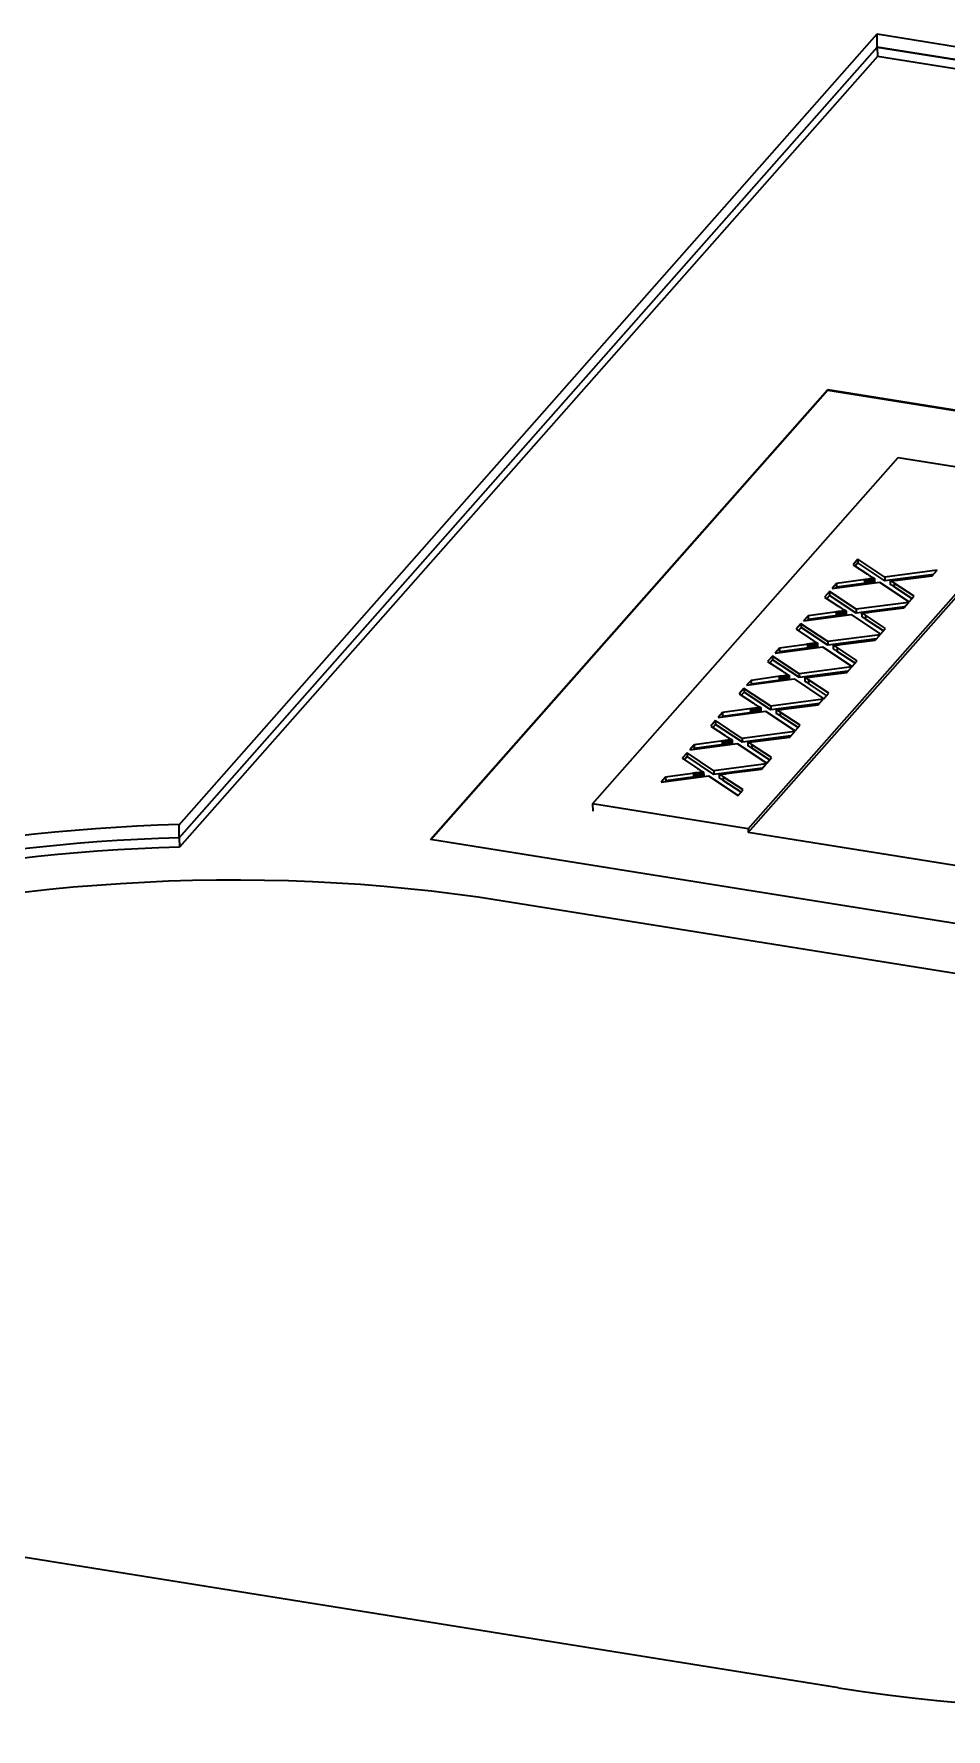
# Model space of a CAD drawing. Extents: x -1051 to 2563, y -231 to 775.
# Drawn here: x -330.21 to -319.31, y 566.2 to 586.48 of the extents above; entities that cross this region are included whole.
import ezdxf

# ---------------------------------------------------------------- set-up
doc = ezdxf.new("R2010")
doc.units = 0

msp = doc.modelspace()

# ---------------------------------------------------------------- linework, layer by layer
at = {"color": 7, "lineweight": 35, "ltscale": 0.315401}
for p, q in [((-328.478, 577.019), (-320.132, 586.48)), ((-320.128, 586.211), (-328.474, 576.75))]:
    msp.add_line(p, q, dxfattribs=at)
at = {"color": 7, "lineweight": 35, "ltscale": 0.471289}
msp.add_line((-320.132, 586.48), (-301.518, 583.498), dxfattribs=at)
at = {"color": 7, "lineweight": 35, "ltscale": 0.00393}
msp.add_line((-320.13, 586.323), (-320.132, 586.48), dxfattribs=at)
at = {"color": 7, "lineweight": 35, "ltscale": 0.3154}
for p, q in [((-328.476, 576.862), (-320.13, 586.323)), ((-320.13, 586.323), (-328.476, 576.862))]:
    msp.add_line(p, q, dxfattribs=at)
at = {"color": 7, "lineweight": 35, "ltscale": 0.46816}
for p, q in [((-320.13, 586.323), (-301.639, 583.361)), ((-301.639, 583.361), (-320.13, 586.323))]:
    msp.add_line(p, q, dxfattribs=at)
at = {"color": 7, "lineweight": 35, "ltscale": 0.002806}
for p, q in [((-320.13, 586.323), (-320.128, 586.211)), ((-328.476, 576.862), (-328.474, 576.75))]:
    msp.add_line(p, q, dxfattribs=at)
at = {"color": 7, "lineweight": 35, "ltscale": 0.465925}
msp.add_line((-301.726, 583.263), (-320.128, 586.211), dxfattribs=at)
at = {"color": 7, "lineweight": 35, "ltscale": 0.179559}
msp.add_line((-325.472, 576.841), (-320.72, 582.227), dxfattribs=at)
at = {"color": 7, "lineweight": 35, "ltscale": 0.179298}
msp.add_line((-325.465, 576.84), (-320.72, 582.218), dxfattribs=at)
at = {"color": 7, "lineweight": 35, "ltscale": 0.353467}
for p, q in [((-320.72, 582.227), (-306.76, 579.991)), ((-320.72, 582.218), (-306.76, 579.982)), ((-311.511, 574.604), (-325.472, 576.841))]:
    msp.add_line(p, q, dxfattribs=at)
at = {"color": 7, "lineweight": 35, "ltscale": 0.000224337}
msp.add_line((-320.72, 582.227), (-320.72, 582.218), dxfattribs=at)
at = {"color": 7, "lineweight": 35, "ltscale": 0.138123}
msp.add_line((-323.533, 577.27), (-319.878, 581.413), dxfattribs=at)
at = {"color": 7, "lineweight": 35, "ltscale": 0.282773}
msp.add_line((-319.878, 581.413), (-308.709, 579.623), dxfattribs=at)
at = {"color": 7, "lineweight": 35, "ltscale": 0.110498}
for p, q in [((-321.671, 576.971), (-318.747, 580.286)), ((-321.671, 576.927), (-318.747, 580.241))]:
    msp.add_line(p, q, dxfattribs=at)
at = {"color": 7, "lineweight": 35, "ltscale": 0.002177}
for p, q in [((-320.361, 580.194), (-320.418, 580.129)), ((-320.701, 579.808), (-320.759, 579.743)), ((-321.042, 579.422), (-321.1, 579.357)), ((-322.064, 578.264), (-322.121, 578.199)), ((-322.404, 577.878), (-322.462, 577.813))]:
    msp.add_line(p, q, dxfattribs=at)
at = {"color": 7, "lineweight": 35, "ltscale": 0.005159}
for p, q in [((-320.418, 580.129), (-320.246, 580.016)), ((-320.759, 579.743), (-320.587, 579.63)), ((-321.1, 579.357), (-320.927, 579.244)), ((-321.44, 578.971), (-321.268, 578.858)), ((-322.121, 578.199), (-321.949, 578.085)), ((-322.462, 577.813), (-322.289, 577.699))]:
    msp.add_line(p, q, dxfattribs=at)
at = {"color": 7, "lineweight": 35, "ltscale": 0.001238}
for p, q in [((-320.36, 580.15), (-320.393, 580.112)), ((-322.063, 578.219), (-322.096, 578.182))]:
    msp.add_line(p, q, dxfattribs=at)
at = {"color": 7, "lineweight": 35, "ltscale": 0.009627}
for p, q in [((-320.04, 579.982), (-320.361, 580.194)), ((-320.039, 579.937), (-320.36, 580.15)), ((-320.38, 579.596), (-320.701, 579.808)), ((-320.38, 579.551), (-320.701, 579.763)), ((-320.72, 579.165), (-321.041, 579.377)), ((-321.062, 578.824), (-321.383, 579.036)), ((-321.061, 578.779), (-321.382, 578.991)), ((-321.402, 578.438), (-321.723, 578.65)), ((-321.743, 578.051), (-322.064, 578.264)), ((-321.742, 578.007), (-322.063, 578.219)), ((-322.083, 577.665), (-322.404, 577.878))]:
    msp.add_line(p, q, dxfattribs=at)
at = {"color": 7, "lineweight": 35, "ltscale": 0.001123}
for p, q in [((-320.361, 580.194), (-320.36, 580.15)), ((-320.268, 579.952), (-320.267, 579.907)), ((-320.254, 579.954), (-320.253, 579.909)), ((-320.24, 579.956), (-320.239, 579.911)), ((-320.187, 579.962), (-320.186, 579.917)), ((-320.161, 579.964), (-320.161, 579.919)), ((-320.04, 579.982), (-320.039, 579.937)), ((-320.701, 579.808), (-320.701, 579.763)), ((-320.957, 579.518), (-320.957, 579.474)), ((-320.622, 579.564), (-320.622, 579.519)), ((-320.54, 579.574), (-320.54, 579.529)), ((-320.38, 579.596), (-320.38, 579.551)), ((-320.316, 579.552), (-320.315, 579.507)), ((-320.269, 579.524), (-320.269, 579.479)), ((-321.042, 579.422), (-321.041, 579.377)), ((-321.298, 579.132), (-321.297, 579.087)), ((-320.963, 579.178), (-320.962, 579.133)), ((-320.949, 579.18), (-320.948, 579.135)), ((-320.908, 579.185), (-320.907, 579.14)), ((-320.881, 579.188), (-320.88, 579.143)), ((-320.855, 579.191), (-320.854, 579.146)), ((-321.638, 578.746), (-321.638, 578.701)), ((-321.304, 578.792), (-321.303, 578.747)), ((-321.276, 578.796), (-321.275, 578.751)), ((-321.262, 578.797), (-321.261, 578.753)), ((-321.235, 578.801), (-321.234, 578.756)), ((-321.222, 578.802), (-321.221, 578.757)), ((-321.208, 578.803), (-321.208, 578.759)), ((-321.196, 578.805), (-321.195, 578.76)), ((-321.183, 578.806), (-321.182, 578.761)), ((-320.997, 578.78), (-320.996, 578.735)), ((-320.95, 578.752), (-320.95, 578.707)), ((-322.064, 578.264), (-322.063, 578.219)), ((-321.616, 578.41), (-321.615, 578.365)), ((-321.602, 578.411), (-321.602, 578.367)), ((-321.589, 578.413), (-321.588, 578.368)), ((-321.536, 578.419), (-321.535, 578.374)), ((-321.402, 578.438), (-321.401, 578.393)), ((-321.743, 578.051), (-321.742, 578.007)), ((-322.404, 577.878), (-322.404, 577.833)), ((-321.971, 578.022), (-321.97, 577.977)), ((-321.957, 578.024), (-321.956, 577.979)), ((-321.943, 578.025), (-321.942, 577.98)), ((-321.89, 578.031), (-321.889, 577.986)), ((-321.864, 578.034), (-321.863, 577.989)), ((-322.243, 577.644), (-322.242, 577.599)), ((-322.083, 577.665), (-322.083, 577.62)), ((-322.66, 577.588), (-322.659, 577.543)), ((-322.325, 577.634), (-322.325, 577.589)), ((-322.018, 577.621), (-322.018, 577.577)), ((-321.972, 577.593), (-321.971, 577.548)), ((-321.671, 576.971), (-321.671, 576.927))]:
    msp.add_line(p, q, dxfattribs=at)
at = {"color": 7, "lineweight": 35, "ltscale": 0.014302}
msp.add_line((-320.669, 579.845), (-320.102, 579.92), dxfattribs=at)
at = {"color": 7, "lineweight": 35, "ltscale": 0.001988}
for p, q in [((-320.617, 579.904), (-320.669, 579.845)), ((-320.957, 579.518), (-321.01, 579.459)), ((-321.298, 579.132), (-321.35, 579.073)), ((-321.979, 578.36), (-322.032, 578.301)), ((-322.319, 577.974), (-322.372, 577.915)), ((-322.66, 577.588), (-322.713, 577.529))]:
    msp.add_line(p, q, dxfattribs=at)
at = {"color": 7, "lineweight": 35, "ltscale": 0.008088}
for p, q in [((-320.296, 579.948), (-320.617, 579.904)), ((-320.977, 579.131), (-321.297, 579.087)), ((-321.658, 578.404), (-321.979, 578.36)), ((-322.34, 577.632), (-322.66, 577.588))]:
    msp.add_line(p, q, dxfattribs=at)
at = {"color": 7, "lineweight": 35, "ltscale": 0.001122}
for p, q in [((-320.617, 579.904), (-320.616, 579.86)), ((-320.282, 579.95), (-320.281, 579.905)), ((-320.226, 579.957), (-320.226, 579.912)), ((-320.213, 579.959), (-320.212, 579.914)), ((-320.2, 579.96), (-320.199, 579.915)), ((-320.174, 579.963), (-320.173, 579.918)), ((-319.975, 579.938), (-319.974, 579.893)), ((-319.929, 579.91), (-319.928, 579.865)), ((-320.608, 579.566), (-320.608, 579.521)), ((-320.594, 579.568), (-320.594, 579.523)), ((-320.581, 579.57), (-320.58, 579.525)), ((-320.567, 579.571), (-320.566, 579.526)), ((-320.554, 579.573), (-320.553, 579.528)), ((-320.527, 579.576), (-320.527, 579.531)), ((-320.514, 579.577), (-320.514, 579.532)), ((-320.502, 579.578), (-320.501, 579.533)), ((-320.935, 579.182), (-320.934, 579.137)), ((-320.921, 579.184), (-320.92, 579.139)), ((-320.894, 579.187), (-320.893, 579.142)), ((-320.868, 579.19), (-320.867, 579.145)), ((-320.842, 579.192), (-320.842, 579.147)), ((-320.721, 579.21), (-320.72, 579.165)), ((-320.656, 579.166), (-320.655, 579.121)), ((-320.61, 579.138), (-320.609, 579.093)), ((-321.383, 579.036), (-321.382, 578.991)), ((-321.289, 578.794), (-321.289, 578.749)), ((-321.248, 578.799), (-321.247, 578.754)), ((-321.062, 578.824), (-321.061, 578.779)), ((-321.723, 578.65), (-321.722, 578.605)), ((-321.979, 578.36), (-321.978, 578.315)), ((-321.644, 578.406), (-321.643, 578.361)), ((-321.63, 578.408), (-321.629, 578.363)), ((-321.575, 578.415), (-321.575, 578.37)), ((-321.562, 578.416), (-321.561, 578.371)), ((-321.549, 578.417), (-321.548, 578.372)), ((-321.523, 578.42), (-321.523, 578.375)), ((-321.337, 578.394), (-321.337, 578.349)), ((-321.291, 578.365), (-321.29, 578.321)), ((-322.319, 577.974), (-322.319, 577.929)), ((-321.985, 578.02), (-321.984, 577.975)), ((-321.929, 578.027), (-321.929, 577.982)), ((-321.916, 578.029), (-321.915, 577.984)), ((-321.903, 578.03), (-321.902, 577.985)), ((-321.877, 578.033), (-321.876, 577.988)), ((-321.678, 578.008), (-321.677, 577.963)), ((-321.632, 577.979), (-321.631, 577.935)), ((-322.23, 577.645), (-322.229, 577.6)), ((-322.217, 577.647), (-322.217, 577.602)), ((-322.205, 577.648), (-322.204, 577.603)), ((-322.311, 577.636), (-322.31, 577.591)), ((-322.297, 577.638), (-322.296, 577.593)), ((-322.283, 577.639), (-322.283, 577.594)), ((-322.27, 577.641), (-322.269, 577.596)), ((-322.256, 577.642), (-322.256, 577.598))]:
    msp.add_line(p, q, dxfattribs=at)
at = {"color": 7, "lineweight": 35, "ltscale": 0.008087}
for p, q in [((-320.295, 579.903), (-320.616, 579.86)), ((-320.637, 579.562), (-320.957, 579.518)), ((-320.636, 579.517), (-320.957, 579.474)), ((-320.977, 579.176), (-321.298, 579.132)), ((-321.318, 578.79), (-321.638, 578.746)), ((-321.317, 578.745), (-321.638, 578.701)), ((-321.658, 578.359), (-321.978, 578.315)), ((-321.999, 578.018), (-322.319, 577.974)), ((-321.998, 577.973), (-322.319, 577.929)), ((-322.339, 577.587), (-322.659, 577.543))]:
    msp.add_line(p, q, dxfattribs=at)
at = {"color": 7, "lineweight": 35, "ltscale": 0.000360379}
for p, q in [((-320.282, 579.95), (-320.296, 579.948)), ((-320.962, 579.133), (-320.977, 579.131)), ((-321.644, 578.406), (-321.658, 578.404)), ((-322.325, 577.634), (-322.34, 577.632)), ((-322.325, 577.589), (-322.339, 577.587))]:
    msp.add_line(p, q, dxfattribs=at)
at = {"color": 7, "lineweight": 35, "ltscale": 0.000360589}
for p, q in [((-320.281, 579.905), (-320.295, 579.903)), ((-320.963, 579.178), (-320.977, 579.176)), ((-321.643, 578.361), (-321.658, 578.359))]:
    msp.add_line(p, q, dxfattribs=at)
at = {"color": 7, "lineweight": 35, "ltscale": 0.000356394}
for p, q in [((-320.268, 579.952), (-320.282, 579.95)), ((-320.949, 579.18), (-320.963, 579.178)), ((-320.948, 579.135), (-320.962, 579.133)), ((-321.63, 578.408), (-321.644, 578.406)), ((-321.629, 578.363), (-321.643, 578.361)), ((-321.971, 578.022), (-321.985, 578.02)), ((-322.311, 577.636), (-322.325, 577.634))]:
    msp.add_line(p, q, dxfattribs=at)
at = {"color": 7, "lineweight": 35, "ltscale": 0.000356195}
for p, q in [((-320.267, 579.907), (-320.281, 579.905)), ((-321.97, 577.977), (-321.984, 577.975))]:
    msp.add_line(p, q, dxfattribs=at)
at = {"color": 7, "lineweight": 35, "ltscale": 0.000351656}
for p, q in [((-320.254, 579.954), (-320.268, 579.952)), ((-320.253, 579.909), (-320.267, 579.907)), ((-320.934, 579.137), (-320.948, 579.135)), ((-321.276, 578.796), (-321.289, 578.794)), ((-321.616, 578.41), (-321.63, 578.408))]:
    msp.add_line(p, q, dxfattribs=at)
at = {"color": 7, "lineweight": 35, "ltscale": 0.000346728}
for p, q in [((-320.24, 579.956), (-320.254, 579.954)), ((-320.239, 579.911), (-320.253, 579.909)), ((-320.581, 579.57), (-320.594, 579.568)), ((-320.58, 579.525), (-320.594, 579.523)), ((-320.921, 579.184), (-320.935, 579.182)), ((-320.92, 579.139), (-320.934, 579.137)), ((-321.262, 578.797), (-321.276, 578.796)), ((-321.261, 578.753), (-321.275, 578.751)), ((-321.602, 578.411), (-321.616, 578.41)), ((-321.602, 578.367), (-321.615, 578.365)), ((-321.943, 578.025), (-321.957, 578.024)), ((-321.942, 577.98), (-321.956, 577.979)), ((-322.283, 577.639), (-322.297, 577.638)), ((-322.283, 577.594), (-322.296, 577.593))]:
    msp.add_line(p, q, dxfattribs=at)
at = {"color": 7, "lineweight": 35, "ltscale": 0.000314024}
for p, q in [((-320.246, 580.016), (-320.236, 580.009)), ((-320.587, 579.63), (-320.576, 579.623)), ((-320.927, 579.244), (-320.917, 579.237)), ((-321.608, 578.471), (-321.598, 578.465)), ((-322.289, 577.699), (-322.279, 577.693))]:
    msp.add_line(p, q, dxfattribs=at)
at = {"color": 7, "lineweight": 35, "ltscale": 0.000341818}
for p, q in [((-320.226, 579.957), (-320.24, 579.956)), ((-320.907, 579.14), (-320.92, 579.139)), ((-321.248, 578.799), (-321.262, 578.797)), ((-321.929, 578.027), (-321.943, 578.025))]:
    msp.add_line(p, q, dxfattribs=at)
at = {"color": 7, "lineweight": 35, "ltscale": 0.000341999}
for p, q in [((-320.226, 579.912), (-320.239, 579.911)), ((-320.567, 579.571), (-320.581, 579.57)), ((-320.566, 579.526), (-320.58, 579.525)), ((-320.908, 579.185), (-320.921, 579.184)), ((-321.247, 578.754), (-321.261, 578.753)), ((-321.589, 578.413), (-321.602, 578.411)), ((-321.588, 578.368), (-321.602, 578.367)), ((-321.929, 577.982), (-321.942, 577.98)), ((-322.27, 577.641), (-322.283, 577.639)), ((-322.269, 577.596), (-322.283, 577.594))]:
    msp.add_line(p, q, dxfattribs=at)
at = {"color": 7, "lineweight": 35, "ltscale": 0.000298606}
for p, q in [((-320.236, 580.009), (-320.226, 580.002)), ((-320.576, 579.623), (-320.566, 579.616)), ((-321.598, 578.465), (-321.588, 578.458)), ((-322.279, 577.693), (-322.269, 577.686))]:
    msp.add_line(p, q, dxfattribs=at)
at = {"color": 7, "lineweight": 35, "ltscale": 0.000285495}
for p, q in [((-320.226, 580.002), (-320.216, 579.996)), ((-322.269, 577.686), (-322.259, 577.68))]:
    msp.add_line(p, q, dxfattribs=at)
at = {"color": 7, "lineweight": 35, "ltscale": 0.000337096}
for p, q in [((-320.213, 579.959), (-320.226, 579.957)), ((-320.212, 579.914), (-320.226, 579.912)), ((-320.554, 579.573), (-320.567, 579.571)), ((-320.553, 579.528), (-320.566, 579.526)), ((-320.894, 579.187), (-320.908, 579.185)), ((-321.575, 578.37), (-321.588, 578.368)), ((-322.256, 577.642), (-322.27, 577.641)), ((-322.256, 577.598), (-322.269, 577.596))]:
    msp.add_line(p, q, dxfattribs=at)
at = {"color": 7, "lineweight": 35, "ltscale": 0.000270111}
for p, q in [((-320.216, 579.996), (-320.207, 579.99)), ((-320.897, 579.224), (-320.888, 579.218)), ((-321.238, 578.838), (-321.228, 578.832)), ((-321.578, 578.452), (-321.569, 578.446)), ((-321.919, 578.066), (-321.91, 578.06)), ((-322.259, 577.68), (-322.25, 577.674))]:
    msp.add_line(p, q, dxfattribs=at)
at = {"color": 7, "lineweight": 35, "ltscale": 0.000332376}
for p, q in [((-320.2, 579.96), (-320.213, 579.959)), ((-320.199, 579.915), (-320.212, 579.914)), ((-320.881, 579.188), (-320.894, 579.187)), ((-321.222, 578.802), (-321.235, 578.801)), ((-321.221, 578.757), (-321.234, 578.756)), ((-321.562, 578.416), (-321.575, 578.415)), ((-321.903, 578.03), (-321.916, 578.029)), ((-321.902, 577.985), (-321.915, 577.984))]:
    msp.add_line(p, q, dxfattribs=at)
at = {"color": 7, "lineweight": 35, "ltscale": 0.000254759}
for p, q in [((-320.207, 579.99), (-320.198, 579.985)), ((-320.547, 579.604), (-320.539, 579.599)), ((-322.25, 577.674), (-322.241, 577.669))]:
    msp.add_line(p, q, dxfattribs=at)
at = {"color": 7, "lineweight": 35, "ltscale": 0.000328419}
for p, q in [((-320.187, 579.962), (-320.2, 579.96)), ((-320.867, 579.145), (-320.88, 579.143)), ((-321.89, 578.031), (-321.903, 578.03))]:
    msp.add_line(p, q, dxfattribs=at)
at = {"color": 7, "lineweight": 35, "ltscale": 0.000328259}
for p, q in [((-320.186, 579.917), (-320.199, 579.915)), ((-320.868, 579.19), (-320.881, 579.188)), ((-321.208, 578.803), (-321.222, 578.802)), ((-321.208, 578.759), (-321.221, 578.757)), ((-321.549, 578.417), (-321.562, 578.416)), ((-321.889, 577.986), (-321.902, 577.985))]:
    msp.add_line(p, q, dxfattribs=at)
at = {"color": 7, "lineweight": 35, "ltscale": 0.000241669}
for p, q in [((-320.198, 579.985), (-320.19, 579.98)), ((-320.539, 579.599), (-320.53, 579.594)), ((-321.56, 578.441), (-321.552, 578.436)), ((-322.241, 577.669), (-322.233, 577.664))]:
    msp.add_line(p, q, dxfattribs=at)
at = {"color": 7, "lineweight": 35, "ltscale": 0.000226371}
for p, q in [((-320.19, 579.98), (-320.182, 579.976)), ((-320.53, 579.594), (-320.523, 579.59)), ((-320.871, 579.208), (-320.863, 579.203)), ((-321.552, 578.436), (-321.544, 578.431)), ((-322.233, 577.664), (-322.225, 577.659))]:
    msp.add_line(p, q, dxfattribs=at)
at = {"color": 7, "lineweight": 35, "ltscale": 0.000323404}
for p, q in [((-320.174, 579.963), (-320.187, 579.962)), ((-320.854, 579.146), (-320.867, 579.145))]:
    msp.add_line(p, q, dxfattribs=at)
at = {"color": 7, "lineweight": 35, "ltscale": 0.000323551}
for p, q in [((-320.173, 579.918), (-320.186, 579.917)), ((-320.514, 579.577), (-320.527, 579.576)), ((-320.514, 579.532), (-320.527, 579.531)), ((-320.855, 579.191), (-320.868, 579.19)), ((-321.535, 578.374), (-321.548, 578.372)), ((-322.217, 577.647), (-322.23, 577.645)), ((-322.217, 577.602), (-322.229, 577.6))]:
    msp.add_line(p, q, dxfattribs=at)
at = {"color": 7, "lineweight": 35, "ltscale": 0.000211879}
for p, q in [((-320.182, 579.976), (-320.175, 579.971)), ((-321.885, 578.045), (-321.877, 578.041))]:
    msp.add_line(p, q, dxfattribs=at)
at = {"color": 7, "lineweight": 35, "ltscale": 0.000198078}
for p, q in [((-320.175, 579.971), (-320.168, 579.968)), ((-320.515, 579.585), (-320.508, 579.581)), ((-321.877, 578.041), (-321.871, 578.037))]:
    msp.add_line(p, q, dxfattribs=at)
at = {"color": 7, "lineweight": 35, "ltscale": 0.000318087}
msp.add_line((-320.161, 579.964), (-320.174, 579.963), dxfattribs=at)
at = {"color": 7, "lineweight": 35, "ltscale": 0.000317944}
for p, q in [((-320.161, 579.919), (-320.173, 579.918)), ((-320.842, 579.192), (-320.855, 579.191))]:
    msp.add_line(p, q, dxfattribs=at)
at = {"color": 7, "lineweight": 35, "ltscale": 0.000182927}
for p, q in [((-320.168, 579.968), (-320.161, 579.964)), ((-321.189, 578.809), (-321.183, 578.806)), ((-321.871, 578.037), (-321.864, 578.034))]:
    msp.add_line(p, q, dxfattribs=at)
at = {"color": 7, "lineweight": 35, "ltscale": 0.010624}
for p, q in [((-320.102, 579.92), (-319.749, 579.684)), ((-321.464, 578.376), (-321.111, 578.14))]:
    msp.add_line(p, q, dxfattribs=at)
at = {"color": 7, "lineweight": 35, "ltscale": 0.015795}
for p, q in [((-319.413, 580.064), (-320.04, 579.982)), ((-319.754, 579.678), (-320.38, 579.596)), ((-320.435, 578.906), (-321.062, 578.824)), ((-320.776, 578.52), (-321.402, 578.438)), ((-321.116, 578.134), (-321.743, 578.051)), ((-321.457, 577.748), (-322.083, 577.665))]:
    msp.add_line(p, q, dxfattribs=at)
at = {"color": 7, "lineweight": 35, "ltscale": 0.014645}
for p, q in [((-319.458, 580.013), (-320.039, 579.937)), ((-319.799, 579.627), (-320.38, 579.551)), ((-320.48, 578.855), (-321.061, 578.779)), ((-321.161, 578.083), (-321.742, 578.007)), ((-321.502, 577.697), (-322.083, 577.62))]:
    msp.add_line(p, q, dxfattribs=at)
at = {"color": 7, "lineweight": 35, "ltscale": 0.000307169}
msp.add_line((-319.975, 579.938), (-319.963, 579.939), dxfattribs=at)
at = {"color": 7, "lineweight": 35, "ltscale": 0.000145642}
for p, q in [((-319.97, 579.935), (-319.975, 579.938)), ((-320.311, 579.549), (-320.316, 579.552)), ((-320.31, 579.504), (-320.315, 579.507)), ((-320.65, 579.118), (-320.655, 579.121)), ((-320.992, 578.777), (-320.997, 578.78)), ((-320.991, 578.732), (-320.996, 578.735)), ((-321.332, 578.391), (-321.337, 578.394)), ((-321.332, 578.346), (-321.337, 578.349)), ((-321.673, 578.005), (-321.678, 578.008)), ((-321.672, 577.96), (-321.677, 577.963)), ((-322.013, 577.619), (-322.018, 577.621)), ((-322.013, 577.574), (-322.018, 577.577))]:
    msp.add_line(p, q, dxfattribs=at)
at = {"color": 7, "lineweight": 35, "ltscale": 0.000146301}
for p, q in [((-319.969, 579.89), (-319.974, 579.893)), ((-320.651, 579.163), (-320.656, 579.166))]:
    msp.add_line(p, q, dxfattribs=at)
at = {"color": 7, "lineweight": 35, "ltscale": 0.000143556}
msp.add_line((-319.965, 579.932), (-319.97, 579.935), dxfattribs=at)
at = {"color": 7, "lineweight": 35, "ltscale": 0.000143668}
for p, q in [((-319.964, 579.887), (-319.969, 579.89)), ((-320.306, 579.546), (-320.311, 579.549)), ((-320.987, 578.774), (-320.992, 578.777)), ((-320.986, 578.729), (-320.991, 578.732)), ((-321.327, 578.343), (-321.332, 578.346)), ((-321.667, 577.957), (-321.672, 577.96)), ((-322.008, 577.616), (-322.013, 577.619))]:
    msp.add_line(p, q, dxfattribs=at)
at = {"color": 7, "lineweight": 35, "ltscale": 0.000141704}
for p, q in [((-319.96, 579.929), (-319.965, 579.932)), ((-320.641, 579.112), (-320.645, 579.115)), ((-321.663, 577.999), (-321.668, 578.002))]:
    msp.add_line(p, q, dxfattribs=at)
at = {"color": 7, "lineweight": 35, "ltscale": 0.000140921}
for p, q in [((-319.959, 579.884), (-319.964, 579.887)), ((-320.301, 579.543), (-320.306, 579.546)), ((-320.3, 579.498), (-320.305, 579.501)), ((-320.641, 579.157), (-320.646, 579.16)), ((-320.982, 578.771), (-320.987, 578.774)), ((-320.981, 578.726), (-320.986, 578.729)), ((-321.322, 578.385), (-321.327, 578.388)), ((-321.322, 578.34), (-321.327, 578.343)), ((-321.662, 577.954), (-321.667, 577.957)), ((-322.004, 577.613), (-322.008, 577.616)), ((-322.003, 577.568), (-322.008, 577.571))]:
    msp.add_line(p, q, dxfattribs=at)
at = {"color": 7, "lineweight": 35, "ltscale": 0.000286516}
msp.add_line((-319.963, 579.939), (-319.951, 579.94), dxfattribs=at)
at = {"color": 7, "lineweight": 35, "ltscale": 0.000138174}
for p, q in [((-319.955, 579.926), (-319.96, 579.929)), ((-320.636, 579.109), (-320.641, 579.112)), ((-321.317, 578.337), (-321.322, 578.34)), ((-321.658, 577.996), (-321.663, 577.999))]:
    msp.add_line(p, q, dxfattribs=at)
at = {"color": 7, "lineweight": 35, "ltscale": 0.000138956}
for p, q in [((-319.955, 579.881), (-319.959, 579.884)), ((-320.296, 579.54), (-320.301, 579.543)), ((-320.295, 579.495), (-320.3, 579.498)), ((-320.637, 579.154), (-320.641, 579.157)), ((-320.977, 578.768), (-320.982, 578.771)), ((-320.976, 578.723), (-320.981, 578.726)), ((-321.318, 578.382), (-321.322, 578.385)), ((-321.999, 577.61), (-322.004, 577.613)), ((-321.998, 577.565), (-322.003, 577.568))]:
    msp.add_line(p, q, dxfattribs=at)
at = {"color": 7, "lineweight": 35, "ltscale": 0.000136208}
for p, q in [((-319.951, 579.923), (-319.955, 579.926)), ((-319.95, 579.879), (-319.955, 579.881)), ((-320.291, 579.537), (-320.296, 579.54)), ((-320.291, 579.492), (-320.295, 579.495)), ((-320.632, 579.151), (-320.637, 579.154)), ((-320.631, 579.106), (-320.636, 579.109)), ((-320.972, 578.765), (-320.977, 578.768)), ((-321.313, 578.379), (-321.318, 578.382)), ((-321.653, 577.948), (-321.658, 577.951)), ((-321.994, 577.607), (-321.999, 577.61)), ((-321.993, 577.562), (-321.998, 577.565))]:
    msp.add_line(p, q, dxfattribs=at)
at = {"color": 7, "lineweight": 35, "ltscale": 0.000268286}
for p, q in [((-319.951, 579.94), (-319.941, 579.941)), ((-321.654, 578.01), (-321.643, 578.011))]:
    msp.add_line(p, q, dxfattribs=at)
at = {"color": 7, "lineweight": 35, "ltscale": 0.000134251}
for p, q in [((-319.946, 579.921), (-319.951, 579.923)), ((-319.945, 579.876), (-319.95, 579.879)), ((-320.287, 579.535), (-320.291, 579.537)), ((-320.286, 579.49), (-320.291, 579.492)), ((-320.627, 579.148), (-320.632, 579.151)), ((-320.627, 579.104), (-320.631, 579.106)), ((-321.308, 578.376), (-321.313, 578.379)), ((-321.649, 577.99), (-321.654, 577.993)), ((-321.648, 577.945), (-321.653, 577.948)), ((-321.99, 577.604), (-321.994, 577.607)), ((-321.989, 577.559), (-321.993, 577.562))]:
    msp.add_line(p, q, dxfattribs=at)
at = {"color": 7, "lineweight": 35, "ltscale": 0.000132306}
for p, q in [((-319.942, 579.918), (-319.946, 579.921)), ((-320.622, 579.101), (-320.627, 579.104)), ((-320.963, 578.715), (-320.967, 578.718)), ((-321.303, 578.329), (-321.308, 578.332)), ((-321.644, 577.988), (-321.649, 577.99))]:
    msp.add_line(p, q, dxfattribs=at)
at = {"color": 7, "lineweight": 35, "ltscale": 0.000131503}
for p, q in [((-319.941, 579.873), (-319.945, 579.876)), ((-320.623, 579.146), (-320.627, 579.148)), ((-320.963, 578.76), (-320.968, 578.762)), ((-321.304, 578.374), (-321.308, 578.376)), ((-321.644, 577.943), (-321.648, 577.945)), ((-321.985, 577.602), (-321.99, 577.604)), ((-321.984, 577.557), (-321.989, 577.559))]:
    msp.add_line(p, q, dxfattribs=at)
at = {"color": 7, "lineweight": 35, "ltscale": 0.000128754}
for p, q in [((-319.937, 579.915), (-319.942, 579.918)), ((-320.618, 579.098), (-320.622, 579.101)), ((-321.64, 577.985), (-321.644, 577.988))]:
    msp.add_line(p, q, dxfattribs=at)
at = {"color": 7, "lineweight": 35, "ltscale": 0.00024825}
for p, q in [((-319.941, 579.941), (-319.931, 579.942)), ((-320.281, 579.555), (-320.271, 579.556)), ((-321.643, 578.011), (-321.634, 578.012)), ((-321.984, 577.625), (-321.974, 577.626))]:
    msp.add_line(p, q, dxfattribs=at)
at = {"color": 7, "lineweight": 35, "ltscale": 0.000127621}
for p, q in [((-319.933, 579.912), (-319.937, 579.915)), ((-320.273, 579.481), (-320.277, 579.484)), ((-320.613, 579.095), (-320.618, 579.098)), ((-321.295, 578.368), (-321.3, 578.371)), ((-321.636, 577.982), (-321.64, 577.985))]:
    msp.add_line(p, q, dxfattribs=at)
at = {"color": 7, "lineweight": 35, "ltscale": 0.000124871}
for p, q in [((-319.929, 579.91), (-319.933, 579.912)), ((-319.928, 579.865), (-319.932, 579.868)), ((-320.269, 579.524), (-320.274, 579.526)), ((-320.269, 579.479), (-320.273, 579.481)), ((-320.61, 579.138), (-320.614, 579.14)), ((-320.95, 578.752), (-320.955, 578.754)), ((-320.95, 578.707), (-320.954, 578.709)), ((-321.291, 578.365), (-321.295, 578.368)), ((-321.29, 578.321), (-321.295, 578.323)), ((-321.632, 577.979), (-321.636, 577.982)), ((-321.631, 577.935), (-321.635, 577.937)), ((-321.971, 577.548), (-321.976, 577.551))]:
    msp.add_line(p, q, dxfattribs=at)
at = {"color": 7, "lineweight": 35, "ltscale": 0.000229264}
for p, q in [((-319.931, 579.942), (-319.922, 579.943)), ((-320.271, 579.556), (-320.262, 579.557)), ((-321.974, 577.626), (-321.965, 577.626))]:
    msp.add_line(p, q, dxfattribs=at)
at = {"color": 7, "lineweight": 35, "ltscale": 0.007177}
for p, q in [((-319.689, 579.752), (-319.929, 579.91)), ((-320.029, 579.366), (-320.269, 579.524)), ((-320.37, 578.98), (-320.61, 579.138)), ((-320.71, 578.594), (-320.95, 578.752)), ((-321.051, 578.208), (-321.291, 578.365)), ((-321.392, 577.822), (-321.632, 577.979)), ((-321.732, 577.436), (-321.972, 577.593))]:
    msp.add_line(p, q, dxfattribs=at)
at = {"color": 7, "lineweight": 35, "ltscale": 0.000209225}
msp.add_line((-319.922, 579.943), (-319.913, 579.944), dxfattribs=at)
at = {"color": 7, "lineweight": 35, "ltscale": 0.000190246}
for p, q in [((-319.913, 579.944), (-319.906, 579.944)), ((-320.594, 579.172), (-320.587, 579.172)), ((-320.935, 578.785), (-320.927, 578.786)), ((-321.616, 578.013), (-321.609, 578.014))]:
    msp.add_line(p, q, dxfattribs=at)
at = {"color": 7, "lineweight": 35, "ltscale": 0.000171118}
for p, q in [((-319.906, 579.944), (-319.899, 579.945)), ((-320.587, 579.172), (-320.58, 579.173)), ((-321.268, 578.4), (-321.261, 578.401)), ((-321.949, 577.628), (-321.942, 577.629))]:
    msp.add_line(p, q, dxfattribs=at)
at = {"color": 7, "lineweight": 35, "ltscale": 0.000151233}
for p, q in [((-319.899, 579.945), (-319.893, 579.946)), ((-320.24, 579.559), (-320.234, 579.56)), ((-320.58, 579.173), (-320.574, 579.174)), ((-321.261, 578.401), (-321.255, 578.402)), ((-321.942, 577.629), (-321.936, 577.629))]:
    msp.add_line(p, q, dxfattribs=at)
at = {"color": 7, "lineweight": 35, "ltscale": 0.00013211}
for p, q in [((-319.893, 579.946), (-319.888, 579.946)), ((-320.574, 579.174), (-320.569, 579.174)), ((-320.915, 578.788), (-320.909, 578.788)), ((-321.255, 578.402), (-321.25, 578.402))]:
    msp.add_line(p, q, dxfattribs=at)
at = {"color": 7, "lineweight": 35, "ltscale": 0.010484}
for p, q in [((-319.888, 579.946), (-319.472, 579.998)), ((-320.569, 579.174), (-320.153, 579.226))]:
    msp.add_line(p, q, dxfattribs=at)
at = {"color": 7, "lineweight": 35, "ltscale": 0.002196}
for p, q in [((-319.472, 579.998), (-319.413, 580.064)), ((-320.153, 579.226), (-320.095, 579.292)), ((-320.493, 578.84), (-320.435, 578.906)), ((-321.174, 578.068), (-321.116, 578.134))]:
    msp.add_line(p, q, dxfattribs=at)
at = {"color": 7, "lineweight": 35, "ltscale": 0.001239}
for p, q in [((-320.701, 579.763), (-320.734, 579.726)), ((-321.041, 579.377), (-321.074, 579.34)), ((-321.382, 578.991), (-321.415, 578.954)), ((-321.722, 578.605), (-321.755, 578.568)), ((-322.404, 577.833), (-322.436, 577.796))]:
    msp.add_line(p, q, dxfattribs=at)
at = {"color": 7, "lineweight": 35, "ltscale": 0.00028917}
for p, q in [((-320.616, 579.86), (-320.624, 579.851)), ((-320.957, 579.474), (-320.964, 579.465)), ((-321.297, 579.087), (-321.305, 579.079)), ((-321.638, 578.701), (-321.645, 578.693)), ((-322.319, 577.929), (-322.326, 577.921)), ((-322.659, 577.543), (-322.667, 577.535))]:
    msp.add_line(p, q, dxfattribs=at)
at = {"color": 7, "lineweight": 35, "ltscale": 0.000129556}
for p, q in [((-319.937, 579.87), (-319.941, 579.873)), ((-320.278, 579.529), (-320.282, 579.532)), ((-320.277, 579.484), (-320.282, 579.487)), ((-320.618, 579.143), (-320.623, 579.146)), ((-320.959, 578.757), (-320.963, 578.76)), ((-320.958, 578.712), (-320.963, 578.715)), ((-321.3, 578.371), (-321.304, 578.374)), ((-321.299, 578.326), (-321.303, 578.329)), ((-321.639, 577.94), (-321.644, 577.943)), ((-321.981, 577.599), (-321.985, 577.602)), ((-321.98, 577.554), (-321.984, 577.557))]:
    msp.add_line(p, q, dxfattribs=at)
at = {"color": 7, "lineweight": 35, "ltscale": 0.000126806}
for p, q in [((-319.932, 579.868), (-319.937, 579.87)), ((-320.274, 579.526), (-320.278, 579.529)), ((-320.614, 579.14), (-320.618, 579.143)), ((-320.955, 578.754), (-320.959, 578.757)), ((-320.954, 578.709), (-320.958, 578.712)), ((-321.295, 578.323), (-321.299, 578.326)), ((-321.635, 577.937), (-321.639, 577.94)), ((-321.976, 577.596), (-321.981, 577.599))]:
    msp.add_line(p, q, dxfattribs=at)
at = {"color": 7, "lineweight": 35, "ltscale": 0.006414}
for p, q in [((-319.714, 579.724), (-319.928, 579.865)), ((-320.395, 578.952), (-320.609, 579.093)), ((-320.735, 578.566), (-320.95, 578.707)), ((-321.076, 578.18), (-321.29, 578.321)), ((-321.416, 577.794), (-321.631, 577.935))]:
    msp.add_line(p, q, dxfattribs=at)
at = {"color": 7, "lineweight": 35, "ltscale": 0.002195}
for p, q in [((-319.812, 579.612), (-319.754, 579.678)), ((-321.515, 577.682), (-321.457, 577.748))]:
    msp.add_line(p, q, dxfattribs=at)
at = {"color": 7, "lineweight": 35, "ltscale": 0.002261}
for p, q in [((-319.749, 579.684), (-319.689, 579.752)), ((-321.111, 578.14), (-321.051, 578.208)), ((-321.451, 577.754), (-321.392, 577.822))]:
    msp.add_line(p, q, dxfattribs=at)
at = {"color": 7, "lineweight": 35, "ltscale": 0.014301}
for p, q in [((-321.01, 579.459), (-320.443, 579.534)), ((-321.35, 579.073), (-320.783, 579.148)), ((-321.691, 578.687), (-321.124, 578.762)), ((-322.032, 578.301), (-321.464, 578.376)), ((-322.372, 577.915), (-321.805, 577.99)), ((-322.713, 577.529), (-322.146, 577.604))]:
    msp.add_line(p, q, dxfattribs=at)
at = {"color": 7, "lineweight": 35, "ltscale": 0.000361135}
for p, q in [((-320.622, 579.564), (-320.637, 579.562)), ((-320.622, 579.519), (-320.636, 579.517)), ((-321.303, 578.747), (-321.317, 578.745)), ((-321.985, 578.02), (-321.999, 578.018))]:
    msp.add_line(p, q, dxfattribs=at)
at = {"color": 7, "lineweight": 35, "ltscale": 0.000355638}
for p, q in [((-320.608, 579.566), (-320.622, 579.564)), ((-321.289, 578.749), (-321.303, 578.747))]:
    msp.add_line(p, q, dxfattribs=at)
at = {"color": 7, "lineweight": 35, "ltscale": 0.000355844}
msp.add_line((-320.608, 579.521), (-320.622, 579.519), dxfattribs=at)
at = {"color": 7, "lineweight": 35, "ltscale": 0.00035146}
for p, q in [((-320.594, 579.568), (-320.608, 579.566)), ((-320.594, 579.523), (-320.608, 579.521)), ((-320.935, 579.182), (-320.949, 579.18)), ((-321.275, 578.751), (-321.289, 578.749)), ((-321.615, 578.365), (-321.629, 578.363)), ((-322.297, 577.638), (-322.311, 577.636)), ((-322.296, 577.593), (-322.31, 577.591))]:
    msp.add_line(p, q, dxfattribs=at)
at = {"color": 7, "lineweight": 35, "ltscale": 0.000284675}
for p, q in [((-320.566, 579.616), (-320.557, 579.61)), ((-320.907, 579.23), (-320.897, 579.224)), ((-321.588, 578.458), (-321.578, 578.452))]:
    msp.add_line(p, q, dxfattribs=at)
at = {"color": 7, "lineweight": 35, "ltscale": 0.000270924}
msp.add_line((-320.557, 579.61), (-320.547, 579.604), dxfattribs=at)
at = {"color": 7, "lineweight": 35, "ltscale": 0.000333135}
for p, q in [((-320.54, 579.574), (-320.554, 579.573)), ((-321.561, 578.371), (-321.575, 578.37)), ((-322.243, 577.644), (-322.256, 577.642))]:
    msp.add_line(p, q, dxfattribs=at)
at = {"color": 7, "lineweight": 35, "ltscale": 0.00033297}
for p, q in [((-320.54, 579.529), (-320.553, 579.528)), ((-322.242, 577.599), (-322.256, 577.598))]:
    msp.add_line(p, q, dxfattribs=at)
at = {"color": 7, "lineweight": 35, "ltscale": 0.0003275}
for p, q in [((-320.527, 579.576), (-320.54, 579.574)), ((-321.548, 578.372), (-321.561, 578.371)), ((-322.23, 577.645), (-322.243, 577.644))]:
    msp.add_line(p, q, dxfattribs=at)
at = {"color": 7, "lineweight": 35, "ltscale": 0.00032766}
for p, q in [((-320.527, 579.531), (-320.54, 579.529)), ((-322.229, 577.6), (-322.242, 577.599))]:
    msp.add_line(p, q, dxfattribs=at)
at = {"color": 7, "lineweight": 35, "ltscale": 0.000212541}
for p, q in [((-320.523, 579.59), (-320.515, 579.585)), ((-321.544, 578.431), (-321.537, 578.427)), ((-322.225, 577.659), (-322.218, 577.655))]:
    msp.add_line(p, q, dxfattribs=at)
at = {"color": 7, "lineweight": 35, "ltscale": 0.000318704}
for p, q in [((-320.502, 579.578), (-320.514, 579.577)), ((-320.501, 579.533), (-320.514, 579.532)), ((-321.183, 578.806), (-321.196, 578.805)), ((-321.182, 578.761), (-321.195, 578.76)), ((-321.523, 578.42), (-321.536, 578.419)), ((-321.863, 577.989), (-321.876, 577.988)), ((-322.205, 577.648), (-322.217, 577.647)), ((-322.204, 577.603), (-322.217, 577.602))]:
    msp.add_line(p, q, dxfattribs=at)
at = {"color": 7, "lineweight": 35, "ltscale": 0.000183645}
for p, q in [((-320.508, 579.581), (-320.502, 579.578)), ((-320.849, 579.195), (-320.842, 579.192))]:
    msp.add_line(p, q, dxfattribs=at)
at = {"color": 7, "lineweight": 35, "ltscale": 0.010626}
for p, q in [((-320.443, 579.534), (-320.089, 579.298)), ((-321.124, 578.762), (-320.77, 578.526))]:
    msp.add_line(p, q, dxfattribs=at)
at = {"color": 7, "lineweight": 35, "ltscale": 0.000306409}
for p, q in [((-320.316, 579.552), (-320.303, 579.553)), ((-320.997, 578.78), (-320.984, 578.781)), ((-321.337, 578.394), (-321.325, 578.395)), ((-321.678, 578.008), (-321.666, 578.009)), ((-322.018, 577.621), (-322.006, 577.623))]:
    msp.add_line(p, q, dxfattribs=at)
at = {"color": 7, "lineweight": 35, "ltscale": 0.000142896}
for p, q in [((-320.305, 579.501), (-320.31, 579.504)), ((-320.646, 579.16), (-320.651, 579.163)), ((-320.645, 579.115), (-320.65, 579.118)), ((-321.327, 578.388), (-321.332, 578.391)), ((-321.668, 578.002), (-321.673, 578.005)), ((-322.008, 577.571), (-322.013, 577.574))]:
    msp.add_line(p, q, dxfattribs=at)
at = {"color": 7, "lineweight": 35, "ltscale": 0.000287276}
for p, q in [((-320.303, 579.553), (-320.292, 579.554)), ((-320.644, 579.167), (-320.632, 579.168)), ((-320.984, 578.781), (-320.973, 578.782)), ((-321.666, 578.009), (-321.654, 578.01)), ((-322.006, 577.623), (-321.995, 577.624))]:
    msp.add_line(p, q, dxfattribs=at)
at = {"color": 7, "lineweight": 35, "ltscale": 0.000267526}
for p, q in [((-320.292, 579.554), (-320.281, 579.555)), ((-321.995, 577.624), (-321.984, 577.625))]:
    msp.add_line(p, q, dxfattribs=at)
at = {"color": 7, "lineweight": 35, "ltscale": 0.000132154}
for p, q in [((-320.282, 579.532), (-320.287, 579.535)), ((-320.282, 579.487), (-320.286, 579.49))]:
    msp.add_line(p, q, dxfattribs=at)
at = {"color": 7, "lineweight": 35, "ltscale": 0.006413}
for p, q in [((-320.054, 579.338), (-320.269, 579.479)), ((-321.757, 577.408), (-321.971, 577.548))]:
    msp.add_line(p, q, dxfattribs=at)
at = {"color": 7, "lineweight": 35, "ltscale": 0.000210134}
for p, q in [((-320.262, 579.557), (-320.254, 579.558)), ((-320.943, 578.785), (-320.935, 578.785))]:
    msp.add_line(p, q, dxfattribs=at)
at = {"color": 7, "lineweight": 35, "ltscale": 0.000190093}
for p, q in [((-320.254, 579.558), (-320.246, 579.558)), ((-321.276, 578.399), (-321.268, 578.4)), ((-321.957, 577.627), (-321.949, 577.628))]:
    msp.add_line(p, q, dxfattribs=at)
at = {"color": 7, "lineweight": 35, "ltscale": 0.000170359}
for p, q in [((-320.246, 579.558), (-320.24, 579.559)), ((-320.927, 578.786), (-320.921, 578.787)), ((-321.609, 578.014), (-321.602, 578.015))]:
    msp.add_line(p, q, dxfattribs=at)
at = {"color": 7, "lineweight": 35, "ltscale": 0.000131942}
for p, q in [((-320.234, 579.56), (-320.228, 579.56)), ((-321.936, 577.629), (-321.931, 577.63))]:
    msp.add_line(p, q, dxfattribs=at)
at = {"color": 7, "lineweight": 35, "ltscale": 0.010485}
for p, q in [((-320.228, 579.56), (-319.812, 579.612)), ((-320.909, 578.788), (-320.493, 578.84)), ((-321.25, 578.402), (-320.834, 578.454)), ((-321.591, 578.016), (-321.174, 578.068)), ((-321.931, 577.63), (-321.515, 577.682))]:
    msp.add_line(p, q, dxfattribs=at)
at = {"color": 7, "lineweight": 35, "ltscale": 0.009628}
for p, q in [((-320.721, 579.21), (-321.042, 579.422)), ((-321.401, 578.393), (-321.722, 578.605)), ((-322.083, 577.62), (-322.404, 577.833))]:
    msp.add_line(p, q, dxfattribs=at)
at = {"color": 7, "lineweight": 35, "ltscale": 0.015796}
msp.add_line((-320.095, 579.292), (-320.721, 579.21), dxfattribs=at)
at = {"color": 7, "lineweight": 35, "ltscale": 0.002262}
for p, q in [((-320.089, 579.298), (-320.029, 579.366)), ((-320.43, 578.912), (-320.37, 578.98)), ((-320.77, 578.526), (-320.71, 578.594)), ((-321.792, 577.368), (-321.732, 577.436))]:
    msp.add_line(p, q, dxfattribs=at)
at = {"color": 7, "lineweight": 35, "ltscale": 0.000299435}
msp.add_line((-320.917, 579.237), (-320.907, 579.23), dxfattribs=at)
at = {"color": 7, "lineweight": 35, "ltscale": 0.000337272}
msp.add_line((-320.893, 579.142), (-320.907, 579.14), dxfattribs=at)
at = {"color": 7, "lineweight": 35, "ltscale": 0.000332212}
msp.add_line((-320.88, 579.143), (-320.893, 579.142), dxfattribs=at)
at = {"color": 7, "lineweight": 35, "ltscale": 0.000255557}
for p, q in [((-320.888, 579.218), (-320.879, 579.213)), ((-321.569, 578.446), (-321.56, 578.441))]:
    msp.add_line(p, q, dxfattribs=at)
at = {"color": 7, "lineweight": 35, "ltscale": 0.000240882}
msp.add_line((-320.879, 579.213), (-320.871, 579.208), dxfattribs=at)
at = {"color": 7, "lineweight": 35, "ltscale": 0.000212641}
msp.add_line((-320.863, 579.203), (-320.856, 579.199), dxfattribs=at)
at = {"color": 7, "lineweight": 35, "ltscale": 0.000197342}
msp.add_line((-320.856, 579.199), (-320.849, 579.195), dxfattribs=at)
at = {"color": 7, "lineweight": 35, "ltscale": 0.000318847}
for p, q in [((-320.842, 579.147), (-320.854, 579.146)), ((-321.523, 578.375), (-321.535, 578.374)), ((-321.864, 578.034), (-321.877, 578.033))]:
    msp.add_line(p, q, dxfattribs=at)
at = {"color": 7, "lineweight": 35, "ltscale": 0.010625}
for p, q in [((-320.783, 579.148), (-320.43, 578.912)), ((-321.805, 577.99), (-321.451, 577.754)), ((-322.146, 577.604), (-321.792, 577.368))]:
    msp.add_line(p, q, dxfattribs=at)
at = {"color": 7, "lineweight": 35, "ltscale": 0.014646}
for p, q in [((-320.139, 579.241), (-320.72, 579.165)), ((-320.821, 578.469), (-321.401, 578.393))]:
    msp.add_line(p, q, dxfattribs=at)
at = {"color": 7, "lineweight": 35, "ltscale": 0.000307309}
msp.add_line((-320.656, 579.166), (-320.644, 579.167), dxfattribs=at)
at = {"color": 7, "lineweight": 35, "ltscale": 0.000267383}
for p, q in [((-320.632, 579.168), (-320.622, 579.169)), ((-320.973, 578.782), (-320.962, 578.783)), ((-321.314, 578.396), (-321.303, 578.397))]:
    msp.add_line(p, q, dxfattribs=at)
at = {"color": 7, "lineweight": 35, "ltscale": 0.000248395}
for p, q in [((-320.622, 579.169), (-320.612, 579.17)), ((-321.303, 578.397), (-321.293, 578.398))]:
    msp.add_line(p, q, dxfattribs=at)
at = {"color": 7, "lineweight": 35, "ltscale": 0.000124057}
msp.add_line((-320.609, 579.093), (-320.613, 579.095), dxfattribs=at)
at = {"color": 7, "lineweight": 35, "ltscale": 0.000229117}
for p, q in [((-320.612, 579.17), (-320.603, 579.171)), ((-321.293, 578.398), (-321.284, 578.399))]:
    msp.add_line(p, q, dxfattribs=at)
at = {"color": 7, "lineweight": 35, "ltscale": 0.000209375}
for p, q in [((-320.603, 579.171), (-320.594, 579.172)), ((-321.284, 578.399), (-321.276, 578.399)), ((-321.965, 577.626), (-321.957, 577.627))]:
    msp.add_line(p, q, dxfattribs=at)
at = {"color": 7, "lineweight": 35, "ltscale": 0.002176}
for p, q in [((-321.383, 579.036), (-321.44, 578.971)), ((-321.723, 578.65), (-321.781, 578.585))]:
    msp.add_line(p, q, dxfattribs=at)
at = {"color": 7, "lineweight": 35, "ltscale": 0.001989}
msp.add_line((-321.638, 578.746), (-321.691, 578.687), dxfattribs=at)
at = {"color": 7, "lineweight": 35, "ltscale": 0.000361344}
for p, q in [((-321.304, 578.792), (-321.318, 578.79)), ((-321.984, 577.975), (-321.998, 577.973))]:
    msp.add_line(p, q, dxfattribs=at)
at = {"color": 7, "lineweight": 35, "ltscale": 0.000355438}
msp.add_line((-321.289, 578.794), (-321.304, 578.792), dxfattribs=at)
at = {"color": 7, "lineweight": 35, "ltscale": 0.000313188}
msp.add_line((-321.268, 578.858), (-321.257, 578.851), dxfattribs=at)
at = {"color": 7, "lineweight": 35, "ltscale": 0.000300075}
msp.add_line((-321.257, 578.851), (-321.247, 578.844), dxfattribs=at)
at = {"color": 7, "lineweight": 35, "ltscale": 0.00033803}
msp.add_line((-321.235, 578.801), (-321.248, 578.799), dxfattribs=at)
at = {"color": 7, "lineweight": 35, "ltscale": 0.000284031}
msp.add_line((-321.247, 578.844), (-321.238, 578.838), dxfattribs=at)
at = {"color": 7, "lineweight": 35, "ltscale": 0.000337854}
for p, q in [((-321.234, 578.756), (-321.247, 578.754)), ((-321.916, 578.029), (-321.929, 578.027)), ((-321.915, 577.984), (-321.929, 577.982))]:
    msp.add_line(p, q, dxfattribs=at)
at = {"color": 7, "lineweight": 35, "ltscale": 0.000256207}
msp.add_line((-321.228, 578.832), (-321.22, 578.827), dxfattribs=at)
at = {"color": 7, "lineweight": 35, "ltscale": 0.000240228}
msp.add_line((-321.22, 578.827), (-321.212, 578.822), dxfattribs=at)
at = {"color": 7, "lineweight": 35, "ltscale": 0.000227146}
msp.add_line((-321.212, 578.822), (-321.204, 578.817), dxfattribs=at)
at = {"color": 7, "lineweight": 35, "ltscale": 0.000322792}
for p, q in [((-321.196, 578.805), (-321.208, 578.803)), ((-321.195, 578.76), (-321.208, 578.759)), ((-321.876, 577.988), (-321.889, 577.986))]:
    msp.add_line(p, q, dxfattribs=at)
at = {"color": 7, "lineweight": 35, "ltscale": 0.00021179}
msp.add_line((-321.204, 578.817), (-321.196, 578.813), dxfattribs=at)
at = {"color": 7, "lineweight": 35, "ltscale": 0.000198823}
msp.add_line((-321.196, 578.813), (-321.189, 578.809), dxfattribs=at)
at = {"color": 7, "lineweight": 35, "ltscale": 0.000136862}
for p, q in [((-320.972, 578.72), (-320.976, 578.723)), ((-321.654, 577.993), (-321.658, 577.996))]:
    msp.add_line(p, q, dxfattribs=at)
at = {"color": 7, "lineweight": 35, "ltscale": 0.000134902}
msp.add_line((-320.968, 578.762), (-320.972, 578.765), dxfattribs=at)
at = {"color": 7, "lineweight": 35, "ltscale": 0.00013346}
for p, q in [((-320.967, 578.718), (-320.972, 578.72)), ((-321.308, 578.332), (-321.312, 578.334))]:
    msp.add_line(p, q, dxfattribs=at)
at = {"color": 7, "lineweight": 35, "ltscale": 0.000249154}
msp.add_line((-320.962, 578.783), (-320.952, 578.784), dxfattribs=at)
at = {"color": 7, "lineweight": 35, "ltscale": 0.000228357}
msp.add_line((-320.952, 578.784), (-320.943, 578.785), dxfattribs=at)
at = {"color": 7, "lineweight": 35, "ltscale": 0.000151072}
msp.add_line((-320.921, 578.787), (-320.915, 578.788), dxfattribs=at)
at = {"color": 7, "lineweight": 35, "ltscale": 0.00516}
msp.add_line((-321.781, 578.585), (-321.608, 578.471), dxfattribs=at)
at = {"color": 7, "lineweight": 35, "ltscale": 0.002194}
msp.add_line((-320.834, 578.454), (-320.776, 578.52), dxfattribs=at)
at = {"color": 7, "lineweight": 35, "ltscale": 0.000290315}
msp.add_line((-321.978, 578.315), (-321.986, 578.307), dxfattribs=at)
at = {"color": 7, "lineweight": 35, "ltscale": 0.000336927}
msp.add_line((-321.575, 578.415), (-321.589, 578.413), dxfattribs=at)
at = {"color": 7, "lineweight": 35, "ltscale": 0.000323706}
msp.add_line((-321.536, 578.419), (-321.549, 578.417), dxfattribs=at)
at = {"color": 7, "lineweight": 35, "ltscale": 0.000196673}
msp.add_line((-321.537, 578.427), (-321.53, 578.423), dxfattribs=at)
at = {"color": 7, "lineweight": 35, "ltscale": 0.000184317}
for p, q in [((-321.53, 578.423), (-321.523, 578.42)), ((-322.211, 577.651), (-322.205, 577.648))]:
    msp.add_line(p, q, dxfattribs=at)
at = {"color": 7, "lineweight": 35, "ltscale": 0.000287418}
msp.add_line((-321.325, 578.395), (-321.314, 578.396), dxfattribs=at)
at = {"color": 7, "lineweight": 35, "ltscale": 0.000137}
msp.add_line((-321.312, 578.334), (-321.317, 578.337), dxfattribs=at)
at = {"color": 7, "lineweight": 35, "ltscale": 0.000313386}
msp.add_line((-321.949, 578.085), (-321.938, 578.079), dxfattribs=at)
at = {"color": 7, "lineweight": 35, "ltscale": 0.000299247}
msp.add_line((-321.938, 578.079), (-321.928, 578.072), dxfattribs=at)
at = {"color": 7, "lineweight": 35, "ltscale": 0.000284853}
msp.add_line((-321.928, 578.072), (-321.919, 578.066), dxfattribs=at)
at = {"color": 7, "lineweight": 35, "ltscale": 0.00025541}
msp.add_line((-321.91, 578.06), (-321.901, 578.055), dxfattribs=at)
at = {"color": 7, "lineweight": 35, "ltscale": 0.000241016}
msp.add_line((-321.901, 578.055), (-321.893, 578.05), dxfattribs=at)
at = {"color": 7, "lineweight": 35, "ltscale": 0.000227029}
msp.add_line((-321.893, 578.05), (-321.885, 578.045), dxfattribs=at)
at = {"color": 7, "lineweight": 35, "ltscale": 0.000350899}
for p, q in [((-321.957, 578.024), (-321.971, 578.022)), ((-321.956, 577.979), (-321.97, 577.977))]:
    msp.add_line(p, q, dxfattribs=at)
at = {"color": 7, "lineweight": 35, "ltscale": 0.000322644}
msp.add_line((-321.877, 578.033), (-321.89, 578.031), dxfattribs=at)
at = {"color": 7, "lineweight": 35, "ltscale": 0.00013961}
msp.add_line((-321.658, 577.951), (-321.662, 577.954), dxfattribs=at)
at = {"color": 7, "lineweight": 35, "ltscale": 0.000228505}
msp.add_line((-321.634, 578.012), (-321.625, 578.013), dxfattribs=at)
at = {"color": 7, "lineweight": 35, "ltscale": 0.000209984}
msp.add_line((-321.625, 578.013), (-321.616, 578.013), dxfattribs=at)
at = {"color": 7, "lineweight": 35, "ltscale": 0.000151992}
msp.add_line((-321.602, 578.015), (-321.596, 578.016), dxfattribs=at)
at = {"color": 7, "lineweight": 35, "ltscale": 0.000131352}
msp.add_line((-321.596, 578.016), (-321.591, 578.016), dxfattribs=at)
at = {"color": 7, "lineweight": 35, "ltscale": 0.000197411}
msp.add_line((-322.218, 577.655), (-322.211, 577.651), dxfattribs=at)
at = {"color": 7, "lineweight": 35, "ltscale": 0.0003566}
msp.add_line((-322.31, 577.591), (-322.325, 577.589), dxfattribs=at)
at = {"color": 7, "lineweight": 35, "ltscale": 0.000128265}
msp.add_line((-321.976, 577.551), (-321.98, 577.554), dxfattribs=at)
at = {"color": 7, "lineweight": 35, "ltscale": 0.000125515}
msp.add_line((-321.972, 577.593), (-321.976, 577.596), dxfattribs=at)
at = {"color": 7, "lineweight": 35, "ltscale": 0.047129}
msp.add_line((-321.671, 576.971), (-323.533, 577.27), dxfattribs=at)
at = {"color": 7, "lineweight": 35, "ltscale": 0.002245}
msp.add_line((-323.533, 577.27), (-323.531, 577.18), dxfattribs=at)
at = {"color": 7, "lineweight": 35, "ltscale": 0.003928}
msp.add_line((-328.476, 576.862), (-328.478, 577.019), dxfattribs=at)
at = {"color": 7, "lineweight": 35, "ltscale": 0.188515}
msp.add_line((-314.225, 575.734), (-321.671, 576.927), dxfattribs=at)
at = {"color": 7, "lineweight": 35, "ltscale": 0.282774}
for p, q in [((-313.457, 574.319), (-324.626, 576.108)), ((-320.591, 566.693), (-331.76, 568.482))]:
    msp.add_line(p, q, dxfattribs=at)
at = {"color": 7, "lineweight": 35}
for centre, major_axis, start_param, end_param in [((-328.105, 572.626), (9.999, 0.157), 1.601211, 3.141614), ((-328.103, 572.468), (9.999, 0.157), 1.601211, 3.123741), ((-328.103, 572.468), (-9.999, -0.157), 4.742804, 6.265333), ((-328.101, 572.356), (-9.999, -0.157), 4.742804, 6.252576), ((-328.098, 572.172), (-9.499, -0.149), 4.331287, 6.283142), ((-316.937, 570.836), (9.999, 0.157), 4.331287, 6.28321)]:
    msp.add_ellipse(centre, major_axis=major_axis, ratio=0.440114, start_param=start_param, end_param=end_param, dxfattribs=at)

doc.saveas('drawing.dxf')
